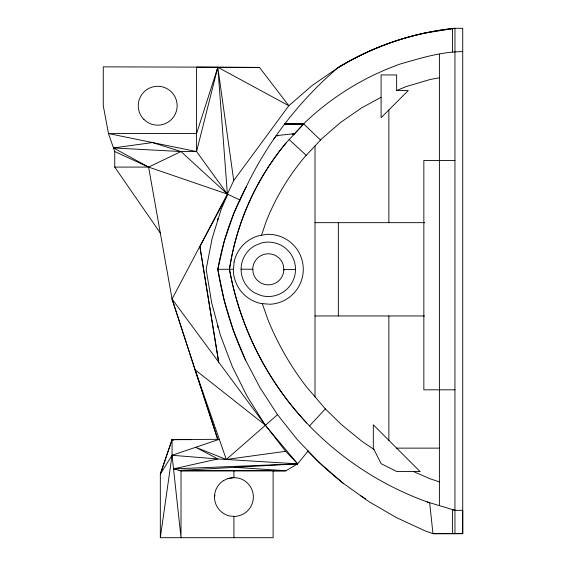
<?xml version="1.0" encoding="UTF-8"?>
<svg xmlns="http://www.w3.org/2000/svg" width="566" height="566" viewBox="0 0 566 566"><rect width="100%" height="100%" fill="white"/><g stroke="black" fill="none" stroke-linecap="round" stroke-linejoin="round"><path stroke-width="0.85" d="M273.123 470.742L273.123 537.7L160.327 537.7L160.327 474.11L172.057 455.276L219.261 439.287L172.057 439.648L172.057 455.276L181.021 537.7L181.021 470.792L286.021 470.742L297.638 463.844L308.166 450.968M181.021 470.792L173.536 468.874L217.825 458.955L297.638 463.844L265.284 425.137L172.057 299.018L148.596 167.09L113.483 147.945L152.523 142.554L181.021 151.547L196.572 151.547L227.391 194.096L240.055 200.024L233.857 213.248L224.348 240.854L217.825 269.31L224.207 300.369L233.461 330.685L245.502 360.018L260.233 388.092L277.517 414.666L297.2 439.513L319.125 462.415L343.088 483.173L368.883 501.603L396.292 517.543L425.059 530.851L432.962 533.646L462.726 533.646L432.962 533.646L429.658 502.679L427.139 501.922C381.562 485.416 339.975 458.304 306.708 423.035A304.324 304.324 0 0 1 229.485 269.31A257.523 257.523 0 0 1 286.198 142.788L305.293 122.221C332.475 96.418 364.957 76.509 400.289 64C420.623 58.142 441.388 51.655 462.726 51.626M214.641 496.389L214.747 495.052M160.327 537.7L172.057 455.276L217.825 458.955L195.659 447.282L226.308 459.472L285.681 451.3L297.638 463.844L179.026 470.438M217.825 439.648L172.057 299.018L227.391 194.096L233.73 180.561L288.816 105.722L259.483 67.425L217.825 67.276L196.572 133.562L108.474 133.562L196.572 151.547L217.825 67.177L103.274 66.852L103.274 105.722L108.474 133.562L114.735 151.547L114.735 167.09L160.327 233.058M261.513 235.293L266.282 221.186A235.286 235.286 0 0 1 304.671 157.001L321.764 138.727L340.697 122.362L361.257 108.106L381.095 97.281M191.386 439.648L172.057 439.648L160.327 474.11L172.057 439.648M240.055 200.024L246.245 186.808C267.944 141.224 299.626 100.536 337.952 67.715A285.398 281.974 90 0 1 424.238 33.203L454.951 28.3L462.726 28.3L462.726 533.646L462.726 510.327L454.951 510.327L427.139 501.922M199.897 246.635L218.667 362.077L199.897 246.635L227.737 194.258L221.264 209.059L212.038 238.767L206.165 269.31L211.606 302.541L220.344 335.058L232.286 366.535L247.314 396.667L265.284 425.137L285.681 451.3M273.428 139.554L276.258 135.656L294.596 133.654L292.148 134.333M293.513 134.828L303.638 123.947L284.776 123.954L303.638 123.82L284.797 123.919M309.468 425.986L325.337 408.893L306.404 386.748A284.634 284.634 0 0 1 267.732 319.146L262.299 303.631M277.517 414.666L226.308 459.472L194.945 369.329M432.962 533.646L454.951 533.618L454.951 28.3A282.222 280.014 71.4 0 0 337.952 67.715L312.326 85.353L288.816 105.722L217.825 67.276L196.572 67.135L196.572 151.547M233.73 180.561L217.825 67.276L227.391 194.096L181.021 151.547L148.596 167.09L114.735 167.09M223.337 480.69L227.935 478.525L232.93 477.605L237.989 478.008A19.435 19.435 0 0 1 234.918 516.425L229.86 516.022A19.435 19.435 0 0 1 214.514 498.009L214.896 492.936A19.435 19.435 0 0 1 223.358 480.704M396.639 90.496L408.305 90.496L381.095 117.707L381.095 74.945L396.639 74.945L396.639 90.496L406.331 86.527L430.337 79.438L439.4 77.79M227.751 478.617L233.928 477.683L233.921 470.806M173.536 468.874L297.638 463.844M292.912 123.961L303.638 123.82L320.448 139.986M245.502 360.018A339.289 339.289 0 0 1 217.825 269.31L233.503 269.275M273.123 470.806L286.021 470.742L234.848 467.332M454.951 160.468L423.849 160.468L423.849 389.818L454.951 389.818M315.007 222.664L424.592 222.664M315.007 315.962L424.592 315.962M396.639 448.13L439.4 448.13M180.37 470.82L286.021 470.742M217.825 67.241L259.483 67.425M241.088 269.204L252.839 269.246M283.757 269.374L295.509 269.423A27.21 27.21 0 0 1 261.152 295.565L254.601 292.82A27.21 27.21 0 0 1 254.792 245.694L261.365 242.998A27.21 27.21 0 0 1 295.509 269.423M454.951 533.646L452.404 533.589L452.418 509.549L454.951 510.327M113.483 147.945L181.021 151.547M276.258 135.656L277.984 135.868M172.057 439.648L173.741 440.164M439.4 481.864L430.231 478.829L413.279 471.45M227.391 194.096L148.596 167.09L114.735 151.547M360.733 495.781L365.544 498.851M373.985 449.461L361.957 441.346L341.8 424.868L325.337 408.893M194.945 369.64L265.284 425.137M289.169 139.554L306.206 155.353M172.057 299.018L217.556 438.806M452.552 28.682L452.552 52.03M439.4 54.265L439.4 505.629M388.863 109.931L388.863 222.664M388.863 315.962L388.863 440.355M338.334 222.664L338.334 315.962M315.007 145.858L315.007 396.915M233.921 516.348L233.921 537.7M217.825 218.391L217.825 220.132M217.825 325.691L217.825 327.459M343.088 483.173A339.289 339.289 0 0 1 307.897 451.222M306.751 423A303.029 299.393 90 0 1 229.435 269.324M229.456 269.31A256.101 253.03 -90 0 1 286.219 142.809M337.952 67.715A280.014 280.014 0 0 1 454.951 28.3M217.825 269.31A272.317 269.055 -90 0 1 246.252 186.808M234.091 261.98L233.362 271.086A34.986 34.986 0 0 0 260.968 303.525L270.074 304.253A34.986 34.986 0 0 0 303.242 267.541A34.986 34.986 0 0 0 266.529 234.374L257.544 236.022A34.986 34.986 0 0 0 234.091 261.98M303.638 123.912L284.769 123.954L303.638 123.912M419.965 471.45L396.639 471.45L381.095 463.674L373.319 448.13L373.319 424.804L419.965 471.45M283.821 270.258L283.538 266.204A15.551 15.551 0 0 0 252.783 268.369L253.066 272.423A15.551 15.551 0 0 0 283.821 270.258M143.955 119.468A19.435 19.435 0 0 0 176.472 110.752A19.435 19.435 0 0 0 152.664 86.945A19.435 19.435 0 0 0 143.955 119.468"/></g></svg>
